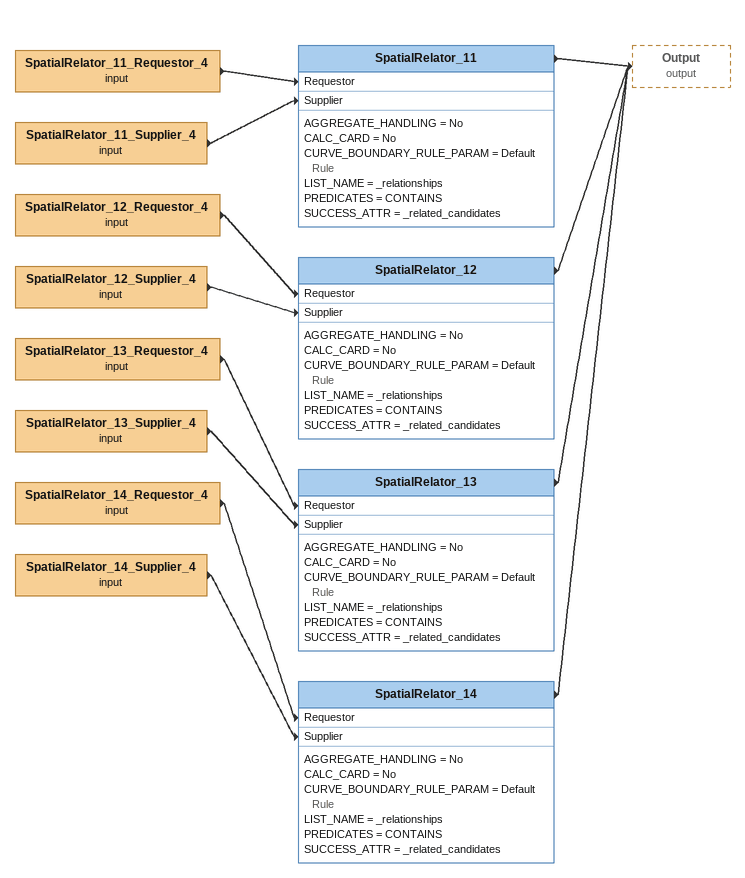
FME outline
SpatialRelator_11_Requestor_4 (input)
    -> SpatialRelator_11 [Requestor]
SpatialRelator_11_Supplier_4 (input)
    -> SpatialRelator_11 [Supplier]
SpatialRelator_11
    AGGREGATE_HANDLING = No
    CALC_CARD = No
    CURVE_BOUNDARY_RULE_PARAM = Default Rule
    LIST_NAME = _relationships
    PREDICATES = CONTAINS
    SUCCESS_ATTR = _related_candidates
    -> Output (output)
SpatialRelator_12_Requestor_4 (input)
    -> SpatialRelator_12 [Requestor]
SpatialRelator_12_Supplier_4 (input)
    -> SpatialRelator_12 [Supplier]
SpatialRelator_12
    AGGREGATE_HANDLING = No
    CALC_CARD = No
    CURVE_BOUNDARY_RULE_PARAM = Default Rule
    LIST_NAME = _relationships
    PREDICATES = CONTAINS
    SUCCESS_ATTR = _related_candidates
    -> Output (output)
SpatialRelator_13_Requestor_4 (input)
    -> SpatialRelator_13 [Requestor]
SpatialRelator_13_Supplier_4 (input)
    -> SpatialRelator_13 [Supplier]
SpatialRelator_13
    AGGREGATE_HANDLING = No
    CALC_CARD = No
    CURVE_BOUNDARY_RULE_PARAM = Default Rule
    LIST_NAME = _relationships
    PREDICATES = CONTAINS
    SUCCESS_ATTR = _related_candidates
    -> Output (output)
SpatialRelator_14_Requestor_4 (input)
    -> SpatialRelator_14 [Requestor]
SpatialRelator_14_Supplier_4 (input)
    -> SpatialRelator_14 [Supplier]
SpatialRelator_14
    AGGREGATE_HANDLING = No
    CALC_CARD = No
    CURVE_BOUNDARY_RULE_PARAM = Default Rule
    LIST_NAME = _relationships
    PREDICATES = CONTAINS
    SUCCESS_ATTR = _related_candidates
    -> Output (output)
